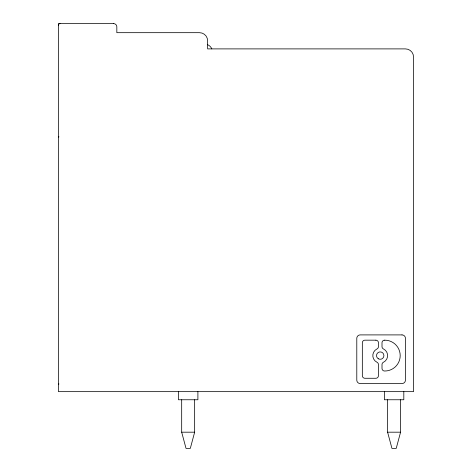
<?xml version="1.0" encoding="UTF-8"?>
<svg xmlns="http://www.w3.org/2000/svg" width="472" height="472" viewBox="0 0 472 472"><rect width="100%" height="100%" fill="white"/><g stroke="black" fill="none" stroke-linecap="round" stroke-linejoin="round"><path stroke-width="0.71" d="M194.653 399.76L194.653 432.187L190.31 448.4L186.027 448.4L181.685 432.187L181.685 399.76M400.569 399.76L400.569 432.187L396.226 448.4L391.943 448.4L387.601 432.187L387.601 399.76M58.457 136.998L58.965 136.862M58.457 384.096L58.965 383.96M181.685 432.187L194.653 432.187M387.601 432.187L400.569 432.187M403.814 391.654L403.814 399.76L384.356 399.76L384.356 391.654M197.898 391.654L197.898 399.76L178.44 399.76L178.44 391.654M207.627 44.704A8.107 8.107 0 0 1 211.816 48.893M58.457 25.223A1.622 1.622 0 0 1 60.08 23.6M113.587 23.6L58.457 23.6L58.457 391.654L413.543 391.654L413.543 57A8.107 8.107 0 0 0 405.436 48.893L207.627 48.893L207.627 40.787A8.107 8.107 0 0 0 199.52 32.68L116.832 32.68L116.832 26.845A3.245 3.245 0 0 0 113.587 23.6M402.014 334.902L360.213 334.902A3.416 3.416 0 0 0 356.791 338.324L356.791 380.125A3.416 3.416 0 0 0 360.213 383.547L402.014 383.547A3.416 3.416 0 0 0 405.436 380.125L405.436 338.324A3.416 3.416 0 0 0 402.014 334.902M375.865 340.176L364.897 340.176A2.561 2.561 0 0 0 362.331 342.737L362.331 375.712A2.561 2.561 0 0 0 364.897 378.273L375.865 378.273A2.561 2.561 0 0 0 378.432 375.712L378.432 364.567A2.561 2.561 0 0 0 376.986 362.26A7.404 7.404 0 0 1 376.986 348.932A2.561 2.561 0 0 0 378.432 346.625L378.432 342.737A2.561 2.561 0 0 0 375.865 340.176M384.774 340.176L384.568 340.176A2.561 2.561 0 0 0 382.007 342.737L382.007 346.625A2.561 2.561 0 0 0 383.453 348.932A7.404 7.404 0 0 1 383.453 362.26A2.561 2.561 0 0 0 382.007 364.567L382.007 368.455A2.561 2.561 0 0 0 384.568 371.016L384.774 371.016A15.423 15.423 0 0 0 400.197 355.593A15.423 15.423 0 0 0 384.774 340.176M378.367 358.803A3.705 3.705 0 0 0 383.919 355.593A3.705 3.705 0 0 0 378.367 352.389A3.705 3.705 0 0 0 378.367 358.803"/></g></svg>
